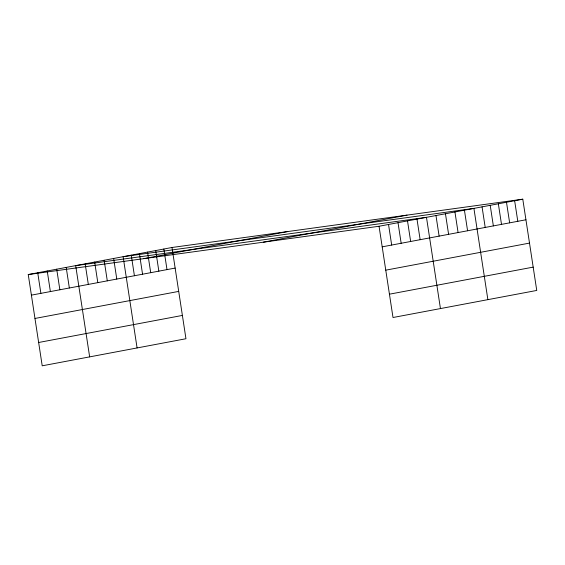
<?xml version="1.0" encoding="UTF-8"?>
<svg xmlns="http://www.w3.org/2000/svg" width="565" height="565" viewBox="0 0 565 565"><rect width="100%" height="100%" fill="white"/><g stroke="black" fill="none" stroke-linecap="round" stroke-linejoin="round"><path stroke-width="0.85" d="M171.993 247.491L185.956 338.739L42.213 365.809L28.25 274.555L171.993 247.491L522.787 199.191L536.75 290.445L393.007 317.509L379.044 226.261L522.787 199.191M144.011 258.622L287.755 231.551M263.283 242.194L407.026 215.131M31.4 295.142L175.143 268.078M382.194 246.841L525.937 219.778M34.966 318.462L178.71 291.399M385.761 270.162L529.504 243.098M38.646 342.489L182.389 315.425M389.44 294.188L533.183 267.125M28.25 274.555L379.044 226.261M514.644 200.723L517.794 221.311M506.494 202.263L509.644 222.843M498.351 203.796L501.501 224.376M490.208 205.328L493.358 225.908M482.058 206.861L485.208 227.441M487.877 299.641L473.915 208.393L123.121 256.694L137.083 347.941M464.43 210.18L467.58 230.76M454.938 211.967L458.088 232.547M445.453 213.754L448.603 234.334M435.968 215.54L439.118 236.121M440.446 308.575L426.476 217.327L75.682 265.628L89.651 356.875M416.991 219.114L420.141 239.694M407.506 220.901L410.656 241.481M398.021 222.688L401.164 243.268M388.529 224.475L391.679 245.055M163.85 249.024L167 269.611M155.7 250.563L158.85 271.144M147.557 252.096L150.707 272.676M139.414 253.629L142.564 274.209M131.264 255.161L134.413 275.741M113.636 258.48L116.786 279.061M104.144 260.267L107.293 280.847M94.659 262.054L97.809 282.634M85.174 263.841L88.324 284.421M66.197 267.415L69.347 287.995M56.712 269.201L59.862 289.781M47.227 270.988L50.377 291.568M37.735 272.775L40.885 293.355"/></g></svg>
